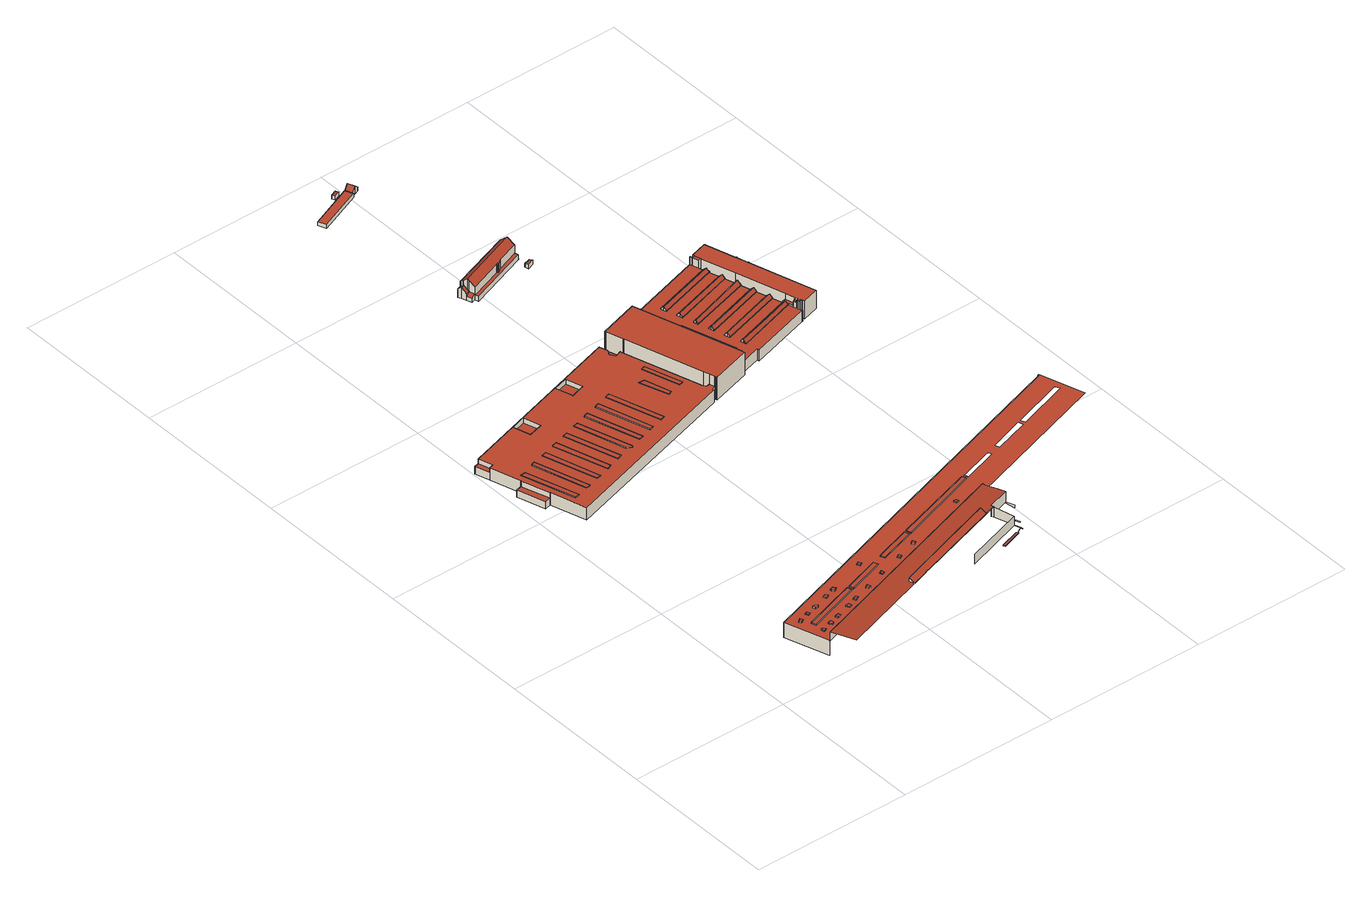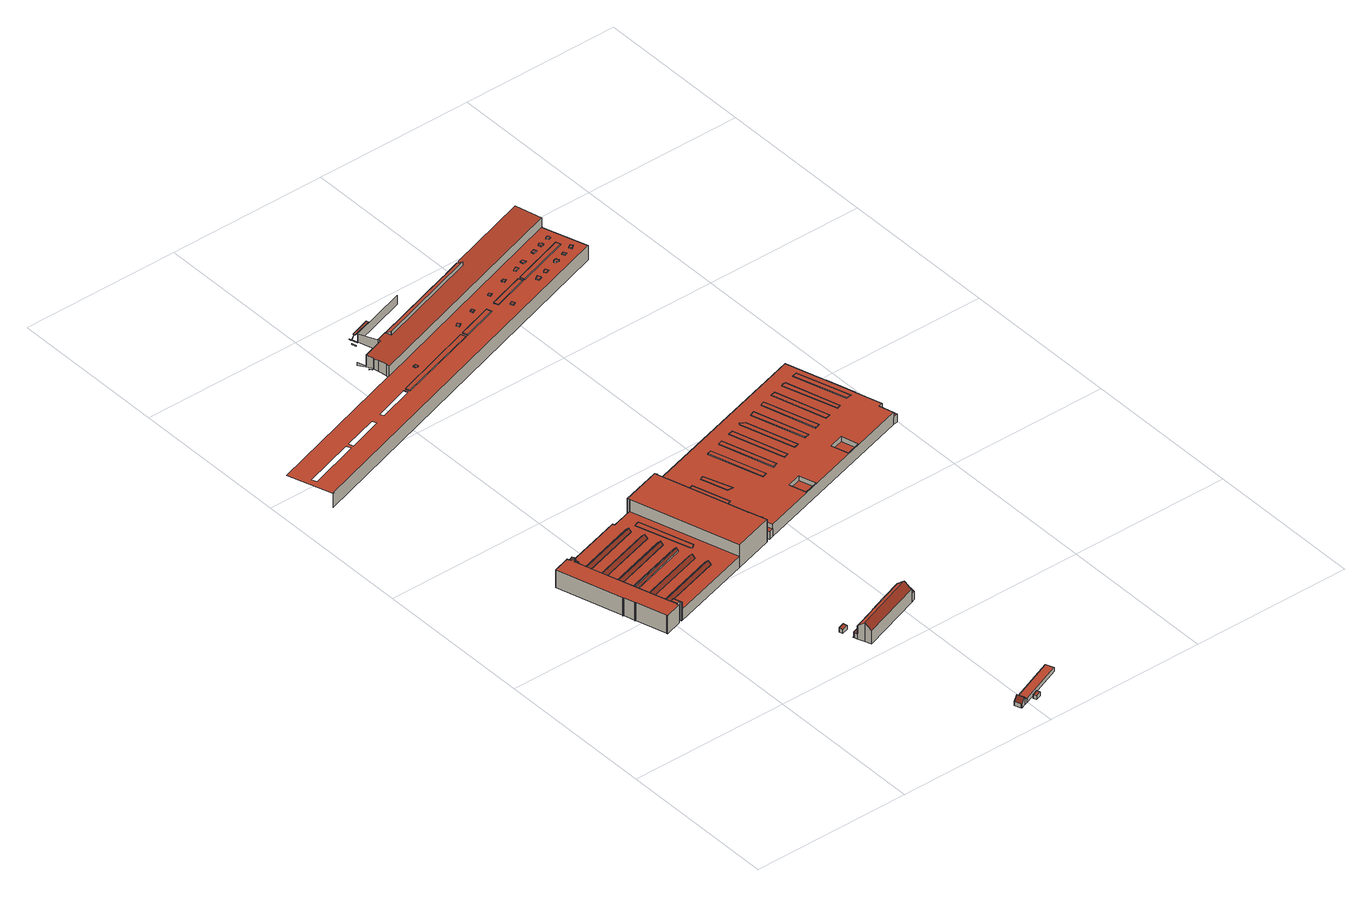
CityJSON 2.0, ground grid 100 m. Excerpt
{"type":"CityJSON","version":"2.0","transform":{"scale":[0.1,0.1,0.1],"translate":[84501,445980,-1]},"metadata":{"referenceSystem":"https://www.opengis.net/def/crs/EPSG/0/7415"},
"CityObjects":{
"building1":{"type":"Building","attributes":{"b3_dak_type":"slanted","b3_h_dak_50p":11.34,"b3_h_dak_70p":12.92,"b3_h_dak_max":18.7,"b3_h_dak_min":-0.24,"b3_h_maaiveld":-0.41,"b3_kas_warenhuis":false,"b3_mutatie_ahn3_ahn4":false,"b3_reconstructie_onvolledig":false,"b3_rmse_lod12":3.03,"b3_rmse_lod13":1.33,"b3_rmse_lod22":0.263,"b3_val3dity_lod12":"[]","b3_val3dity_lod13":"[]","b3_val3dity_lod22":"[303]","b3_volume_lod12":618493.69,"b3_volume_lod13":592709.06,"b3_volume_lod22":563886.31,"geconstateerd":false,"oorspronkelijkbouwjaar":1914,"status":"Pand in gebruik"},"children":["building1-1"]},
"building1-1":{"type":"BuildingPart","parents":["building1"],"geometry":[{"type":"MultiSurface","lod":"2.2","boundaries":[[[0,1,2,3]],[[4,5,6,7]],[[8,9,10,11]],[[11,10,12,13]],[[14,15,9,8]],[[16,17,5,4]],[[16,4,7,18]],[[13,12,19,20]],[[7,6,21,18]],[[8,11,13,20,22,23,14]],[[23,24,15,14]],[[20,19,25,22]],[[18,21,17,16]],[[22,25,24,23]],[[26,27,28,29]],[[30,31,32,33]],[[34,35,36,37]],[[33,32,38,39]],[[39,38,40,41]],[[42,43,31,30]],[[44,45,35,34]],[[34,37,46,44]],[[33,39,41,47,48,42,30]],[[37,36,49,46]],[[41,40,50,47]],[[46,49,45,44]],[[48,51,43,42]],[[47,50,51,48]],[[52,53,54,55]],[[56,57,58,59]],[[55,54,60,61]],[[62,63,53,52]],[[61,60,64,65]],[[65,66,67,62,52,55,61]],[[68,69,57,56]],[[67,70,63,62]],[[59,71,68,56]],[[59,58,72,71]],[[65,64,73,66]],[[66,73,70,67]],[[71,72,69,68]],[[74,75,27,26]],[[29,76,74,26]],[[29,28,77,76]],[[78,79,80,81]],[[82,83,84,85]],[[86,87,83,82]],[[81,80,88,89]],[[90,91,79,78]],[[85,92,93,86,82]],[[85,84,94,92]],[[90,78,81,89,95,96]],[[93,97,87,86]],[[89,88,98,95]],[[92,94,97,93]],[[95,98,99,96]],[[96,99,91,90]],[[100,101,102,103]],[[103,102,104,105]],[[106,107,101,100]],[[108,109,110,111]],[[105,112,113,106,100,103]],[[113,114,107,106]],[[115,116,109,108]],[[105,104,117,112]],[[111,118,115,108]],[[111,110,119,118]],[[112,117,114,113]],[[118,119,116,115]],[[76,77,75,74]],[[120,121,122,123]],[[124,125,126,127]],[[127,126,128,129]],[[130,131,125,124]],[[129,132,133,130,124,127]],[[129,128,134,132]],[[132,134,135,133]],[[133,135,131,130]],[[136,137,121,120]],[[136,120,123,138]],[[123,122,139,138]],[[140,141,142,143]],[[144,145,146,147]],[[148,149,150,151]],[[152,153,154,155]],[[156,157,145,144]],[[144,147,158,156]],[[147,146,159,158]],[[160,161,149,148]],[[162,160,148,151]],[[151,150,163,162]],[[158,159,157,156]],[[162,163,161,160]],[[138,139,137,136]],[[155,154,164,165]],[[165,164,166,167]],[[168,169,170,171]],[[172,173,174,175]],[[176,177,178,179]],[[180,181,177,176]],[[180,176,179,182]],[[179,178,183,182]],[[182,183,181,180]],[[184,185,169,168]],[[171,186,184,168]],[[171,170,187,186]],[[165,167,188,189,190,191,140,143,152,155]],[[191,192,141,140]],[[193,194,195,196]],[[197,198,194,193]],[[199,197,193,196]],[[196,195,200,199]],[[199,200,198,197]],[[186,187,185,184]],[[167,166,201,188]],[[202,203,204,205]],[[172,175,206,207,208,142,141,192,209,189,210,211,212,213,214,215,216,217]],[[218,219,220,221,222,223]],[[224,225,226,227,228]],[[229,230,225,224]],[[231,232,1,0]],[[228,227,233,234]],[[235,236,229,224,228,234]],[[237,238,203,202]],[[202,205,239,237]],[[205,204,240,239]],[[174,173,241,242,243,231,0,3,244],[5,17,21,6],[187,170,169,185],[245,246,247,248,249],[250,251,252,253,254],[15,24,25,19,12,10,9],[255,256,257,258],[238,240,204,203],[117,104,102,101,107,114],[121,137,139,122],[149,161,163,150],[58,57,69,72],[259,260,261,262,263],[63,70,73,64,60,54,53],[49,36,35,45],[80,79,91,99,98,88],[32,31,43,51,50,40,38],[134,128,126,125,131,135],[146,145,157,159],[119,110,109,116],[84,83,87,97,94],[200,195,194,198],[178,177,181,183],[75,77,28,27]],[[190,209,192,191]],[[209,190,189]],[[188,210,189]],[[210,188,201,264,211]],[[236,265,230,229]],[[234,233,266,235]],[[235,266,267,265,236]],[[265,267,268,269]],[[270,260,259,271]],[[272,261,260,270]],[[269,268,273,274]],[[211,264,275,276,212]],[[223,222,275,264]],[[271,277,278,272,270]],[[222,221,274,279]],[[279,274,273,280,281]],[[271,259,263,277]],[[278,262,261,272]],[[277,263,262,278]],[[282,283,284,285]],[[212,276,286,213]],[[216,287,288,217]],[[215,289,290,287,216]],[[213,286,291,292,214]],[[214,292,289,215]],[[217,288,293,173,172]],[[294,295,291,286]],[[296,297,290,289]],[[298,296,299,300]],[[239,240,238,237]],[[301,254,253,302]]],"semantics":{"surfaces":[{"type":"WallSurface","on_footprint_edge":true},{"type":"WallSurface","on_footprint_edge":false},{"type":"RoofSurface"}],"values":[0,1,1,1,1,1,2,1,1,2,1,1,1,1,1,1,1,1,1,1,1,2,2,1,1,1,1,1,1,1,1,1,1,2,1,1,2,1,1,1,1,1,2,1,1,1,1,1,1,2,1,2,1,1,1,1,1,1,1,1,1,2,1,1,1,2,1,1,1,1,1,1,1,1,2,1,1,1,1,2,1,1,1,1,1,1,2,1,1,2,1,1,1,1,1,1,1,1,1,1,2,1,1,1,2,1,2,1,1,1,2,1,1,1,1,1,2,1,1,1,0,1,2,1,2,1,2,1,1,1,1,1,1,1,1,1,1,1,1,1,2,1,1,1,1,1,1,1,1,1,1,1,1,1,1,1,1,1]}}]},
"building2":{"type":"Building","attributes":{"b3_dak_type":"slanted","b3_h_dak_50p":8.3,"b3_h_dak_70p":8.45,"b3_h_dak_max":17.91,"b3_h_dak_min":0.29,"b3_h_maaiveld":0.127,"b3_kas_warenhuis":false,"b3_mutatie_ahn3_ahn4":false,"b3_reconstructie_onvolledig":false,"b3_rmse_lod12":2.6,"b3_rmse_lod13":0.375,"b3_rmse_lod22":0.208,"b3_val3dity_lod12":"[]","b3_val3dity_lod13":"[]","b3_val3dity_lod22":"[]","b3_volume_lod12":127436.99,"b3_volume_lod13":136071.42,"b3_volume_lod22":136772.56,"geconstateerd":false,"oorspronkelijkbouwjaar":1963,"status":"Pand in gebruik"},"children":["building2-1"]},
"building2-1":{"type":"BuildingPart","parents":["building2"],"geometry":[{"type":"Solid","lod":"2.2","boundaries":[[[[303,304,305,306,307,308,309,310,311,312,313,314,315,316,317,318,319,320,321,322,323,324,325,326,327,328,329,330,331,332,333,334,335,336,337,338,339,340,341,342,343,344,345,346,347,348,349,350,351,352,353,354,355,356,357,358,359,360,361,362,363]],[[364,365,366,367]],[[368,369,370,371]],[[372,331,330,373,374]],[[375,338,337,376]],[[376,337,336,377]],[[378,321,320,379]],[[380,381,382,383]],[[384,317,316,385]],[[386,319,318,387]],[[379,320,319,386]],[[387,318,317,384]],[[388,314,313,389]],[[389,313,312,390]],[[390,312,311,391]],[[391,311,310,392]],[[393,339,338,375]],[[394,355,354,395]],[[396,356,355,394]],[[397,398,399,400]],[[401,306,305,402]],[[403,307,306,401]],[[402,305,304,404]],[[405,362,361,406]],[[407,363,362,405]],[[408,303,363,407]],[[409,410,411,412,413]],[[406,361,360,414]],[[415,416,417,418,419]],[[420,357,356,396]],[[421,359,358,422]],[[414,360,359,421]],[[422,358,357,420]],[[423,353,352,424]],[[411,425,426,427]],[[395,354,353,423]],[[428,429,430,431]],[[432,433,434,435]],[[436,334,333,437]],[[438,439,440,441]],[[435,434,442,443]],[[385,316,315,444,445]],[[446,343,342,447,448]],[[449,344,343,446]],[[448,447,450,451]],[[452,453,454,455]],[[437,333,332,456]],[[457,458,459,460]],[[461,462,463,464]],[[465,350,349,466]],[[466,349,348,467,468]],[[469,470,471,472,473]],[[474,475,476,477]],[[477,476,478,479]],[[480,481,482,483]],[[484,485,486,487]],[[487,486,488,489]],[[490,491,492,493]],[[489,488,494,495]],[[495,494,485,484]],[[496,497,491,490]],[[498,499,500,501]],[[502,503,499,498,504]],[[505,506,340,339,393,507]],[[508,341,340,506]],[[509,510,511,512]],[[392,310,309,513]],[[512,511,513,514]],[[515,516,517,518]],[[519,515,520,521]],[[522,523,524,525,526]],[[527,528,497,496]],[[529,530,531,532]],[[532,531,533,534]],[[371,370,535,536]],[[455,454,537,381,380]],[[377,336,335,538]],[[536,535,539,540]],[[541,542,543,544]],[[545,546,475,474]],[[547,548,458,457]],[[549,550,351,350,465]],[[551,552,550,549]],[[424,352,351,550]],[[553,554,555,556,552,551]],[[525,524,555,554]],[[557,558,523,522,559]],[[560,561,558,557]],[[398,562,563,564]],[[564,563,565,566]],[[419,418,562,398,397]],[[567,308,307,403,568]],[[514,513,309,308,567]],[[569,570,345,344,449]],[[445,444,570,569]],[[444,315,314,388]],[[544,543,433,432]],[[571,572,462,461]],[[493,492,528,527]],[[467,348,347,573]],[[573,347,346,574]],[[526,525,575,576]],[[427,426,577,578]],[[576,575,439,438]],[[559,522,438]],[[579,578,577,580,581]],[[582,579,583,584]],[[585,586,587,588]],[[416,589,590,587]],[[413,412,578,579,582]],[[591,518,517,592,593,594]],[[595,596,597,598]],[[473,472,598,599]],[[574,346,345,570]],[[600,601,516,515,519]],[[468,467,554,553]],[[602,600,470,469]],[[521,520,471,470]],[[447,342,341,508]],[[599,598,597,601,600,602]],[[603,604,501,605]],[[605,501,500,606,607]],[[607,606,596,595,608]],[[609,610,611,612]],[[613,614,615]],[[612,616,615]],[[617,326,325,618]],[[619,323,322,620]],[[621,622,620,623]],[[624,625,453,452]],[[626,627,628,625,624,629]],[[594,593,630,631]],[[632,633,634,630]],[[635,636,425,411,410]],[[637,638,410,409]],[[460,459,639,640]],[[618,325,324,641]],[[642,643,644,645]],[[507,393,530,529]],[[646,647,648,649]],[[649,648,643,642]],[[650,651,652,653]],[[653,652,654,655]],[[381,537,628,627]],[[656,657,658,659]],[[659,658,660,661]],[[662,663,664,665]],[[665,664,481,480]],[[479,478,546,545]],[[661,660,666,667]],[[667,666,657,656]],[[645,644,647,646]],[[373,330,329,668]],[[668,329,328,669]],[[670,671,327,326,617]],[[669,328,327,671]],[[374,373,671,670]],[[623,620,322,321,378]],[[641,324,323,619]],[[629,624,622,621]],[[540,539,369,368]],[[672,673,674,675]],[[676,677,678,679]],[[584,583,680,681]],[[593,592,586,585,682]],[[655,654,683,684]],[[383,382,506,505]],[[568,403,685,686]],[[684,683,651,650]],[[451,450,627,626]],[[686,685,687,688]],[[616,612,611,689,690]],[[682,585,633,632]],[[691,692,518,591]],[[631,630,634,692,691]],[[640,639,693,694]],[[695,696,548,547]],[[697,698,699,700]],[[700,699,365,364]],[[441,440,581,701]],[[701,581,580,561,560]],[[702,703,677,676]],[[704,705,703,702]],[[679,678,705,704]],[[706,707,708]],[[709,613,708]],[[710,711,429,428]],[[690,689,712,706]],[[707,706,712,713,714]],[[715,714,713,716,717]],[[566,565,714,715]],[[718,719,720,721]],[[722,717,716,719,718]],[[688,687,723,717,722]],[[400,399,723,687]],[[721,720,510,509]],[[724,538,335,334,436,725]],[[725,436,726,727]],[[727,726,456,728]],[[464,463,729,730]],[[431,430,731,732]],[[504,498,610,609]],[[552,556,589,416,415]],[[728,456,332,331,372]],[[534,533,733,734]],[[730,729,572,571]],[[734,733,735,736]],[[736,735,538,724]],[[732,731,711,710]],[[608,595,737,738]],[[738,737,739,740]],[[694,693,696,695]],[[483,482,673,672]],[[675,674,663,662]],[[443,442,741,742]],[[681,680,638,637]],[[742,741,542,541]],[[418,417,503,502,743]],[[613,709,614]],[[743,502,744]],[[614,709,744]],[[588,587,590,636,635]],[[404,304,303,408]],[[367,366,745,746]],[[746,745,698,697]],[[740,739,604,603]],[[495,484,487,489]],[[493,527,496,490]],[[438,522,526,576]],[[578,412,411,427]],[[468,553,551,549,465,466]],[[521,470,600,519]],[[599,602,469,473]],[[628,537,454,453,625]],[[479,545,474,477]],[[667,656,659,661]],[[645,646,649,642]],[[671,373,668,669]],[[369,539,535,370]],[[681,413,582,584]],[[627,450,447,508,506,382,381]],[[684,650,653,655]],[[451,626,629,621,623,378,379,386,387,384,385,445,569,449,446,448]],[[682,632,630,593]],[[631,691,591,594]],[[701,560,557,559,438,441]],[[679,704,702,676]],[[690,706,708,613,615,616]],[[723,399,398,564,566,715,717]],[[721,509,512,514,567,568,686,688,722,718]],[[456,726,436,437]],[[503,417,416,587,586,592,517,516,601,597,596,606,500,499]],[[738,740,747,607,608]],[[736,724,725,727,728,372,374,670,617,618,641,619,620,622,624,452,455,380,383,505,507,529,532,534,734],[366,365,699,698,745],[368,371,536,540],[711,731,430,429],[459,458,548,696,693,639],[730,571,461,464],[476,475,546,478],[486,485,494,488],[528,492,491,497],[647,644,643,648],[652,651,683,654],[658,657,666,660],[663,674,673,482,481,664],[678,677,703,705]],[[572,729,463,462]],[[538,735,733,533,531,530,393,375,376,377]],[[732,710,428,431]],[[604,739,737,595,598,472,471,520,515,518,692,634,633,585,588,635,410,638,680,583,579,581,440,439,575,525,554,467,573,574,570,444,388,389,390,391,392,513,511,510,720,719,716,713,712,689,611,610,498,501],[542,741,442,434,433,543]],[[694,695,547,457,460,640]],[[675,662,665,480,483,672]],[[681,637,409,413]],[[742,541,544,432,435,443]],[[743,744,709,708,707,714,565,563,562,418]],[[744,502,504,609,612,615,614]],[[636,590,589,556,555,524,523,558,561,580,577,426,425]],[[404,408,407,405,406,414,421,422,420,396,394,395,423,424,550,552,415,419,397,400,687,685,403,401,402]],[[746,697,700,364,367]],[[740,603,605,607,747]]]],"semantics":{"surfaces":[{"type":"GroundSurface"},{"type":"WallSurface","on_footprint_edge":false},{"type":"WallSurface","on_footprint_edge":true},{"type":"RoofSurface"}],"values":[[0,1,1,2,2,2,2,1,2,2,2,2,2,2,2,2,2,2,2,1,2,2,2,2,2,2,1,2,1,2,2,2,2,2,1,2,1,1,2,1,1,2,2,2,1,1,2,1,1,2,2,1,1,1,1,1,1,1,1,1,1,1,1,2,2,1,2,1,1,1,1,1,1,1,1,1,2,1,1,1,1,2,1,2,1,1,1,1,1,1,1,2,2,2,1,2,1,1,1,2,2,1,1,1,1,1,1,1,1,1,1,1,1,2,1,1,1,1,2,1,1,1,1,1,1,1,2,2,1,1,1,1,1,1,1,1,2,1,1,1,1,1,1,1,1,1,1,1,1,1,1,1,2,2,2,2,1,2,2,1,1,1,1,1,1,1,1,1,1,1,1,1,1,1,1,1,1,1,1,1,1,1,1,1,1,1,1,1,1,1,1,1,1,1,1,1,2,1,1,1,1,1,1,2,1,1,1,1,1,1,1,1,1,1,1,1,1,1,1,1,1,1,2,1,1,1,3,3,3,3,3,3,3,3,3,3,3,3,3,3,3,3,3,3,3,3,3,3,3,3,3,3,3,3,3,3,3,3,3,3,3,3,3,3,3,3,3,3]]}}]},
"building3":{"type":"Building","attributes":{"b3_dak_type":"slanted","b3_h_dak_50p":9.76,"b3_h_dak_70p":10.69,"b3_h_dak_max":12.12,"b3_h_dak_min":2.33,"b3_h_maaiveld":-0.173,"b3_kas_warenhuis":false,"b3_mutatie_ahn3_ahn4":false,"b3_reconstructie_onvolledig":false,"b3_rmse_lod12":3.48,"b3_rmse_lod13":1.19,"b3_rmse_lod22":0.197,"b3_val3dity_lod12":"[]","b3_val3dity_lod13":"[]","b3_val3dity_lod22":"[]","b3_volume_lod12":5245.35,"b3_volume_lod13":4546.88,"b3_volume_lod22":4253.65,"geconstateerd":false,"oorspronkelijkbouwjaar":1982,"status":"Pand in gebruik"},"children":["building3-1"]},
"building3-1":{"type":"BuildingPart","parents":["building3"],"geometry":[{"type":"Solid","lod":"2.2","boundaries":[[[[748,749,750,751,752,753,754,755,756,757,758,759,760,761,762]],[[763,764,765,766,767]],[[768,752,751,769]],[[770,771,772,773,774]],[[775,748,762,776,777]],[[778,759,758,779]],[[780,760,759,778,781]],[[779,758,757,782]],[[783,784,782,785]],[[781,778,784]],[[786,787,784,783]],[[788,761,760,780,789]],[[790,791,787,786]],[[792,793,769,794]],[[794,769,751,750,795]],[[767,766,795,796]],[[797,753,752,768]],[[798,797,793,792]],[[799,754,753,797,798]],[[785,782,757,756,800]],[[776,762,761,788]],[[801,755,754,799]],[[802,801,771,770]],[[774,773,803,804]],[[805,806,764,763]],[[807,808,765,764]],[[796,795,750,749,809]],[[810,811,812,813]],[[777,776,811,810]],[[813,812,791,790]],[[789,780,791]],[[800,756,755,801,802]],[[773,772,808,807]],[[804,803,806,805]],[[809,749,748,775]],[[784,778,779,782]],[[793,797,768,769]],[[791,780,781,784,787]],[[789,791,812,811,776,788]],[[808,772,771,801,799,798,792,794,795,766,765]],[[806,803,773,807,764]],[[804,805,763,767,796,809,786,783,785,800,802,770,774]],[[809,775,777,810,813,790,786]]]],"semantics":{"surfaces":[{"type":"GroundSurface"},{"type":"WallSurface","on_footprint_edge":false},{"type":"WallSurface","on_footprint_edge":true},{"type":"RoofSurface"}],"values":[[0,1,2,1,2,2,2,2,1,1,1,2,1,1,2,1,2,1,2,2,2,2,1,1,1,1,2,1,1,1,1,2,1,1,2,3,3,3,3,3,3,3,3]]}}]},
"building4":{"type":"Building","attributes":{"b3_dak_type":"multiple horizontal","b3_h_dak_50p":2.34,"b3_h_dak_70p":2.37,"b3_h_dak_max":2.49,"b3_h_dak_min":2.1,"b3_h_maaiveld":-0.236,"b3_kas_warenhuis":false,"b3_mutatie_ahn3_ahn4":false,"b3_reconstructie_onvolledig":false,"b3_rmse_lod12":0.0528,"b3_rmse_lod13":0.0528,"b3_rmse_lod22":0.036,"b3_val3dity_lod12":"[]","b3_val3dity_lod13":"[]","b3_val3dity_lod22":"[]","b3_volume_lod12":416.94,"b3_volume_lod13":416.94,"b3_volume_lod22":413.37,"geconstateerd":false,"oorspronkelijkbouwjaar":1952,"status":"Sloopvergunning verleend"},"children":["building4-1"]},
"building4-1":{"type":"BuildingPart","parents":["building4"],"geometry":[{"type":"Solid","lod":"2.2","boundaries":[[[[814,815,816,817]],[[818,816,815,819]],[[820,817,816,818]],[[821,814,817,820]],[[819,815,814,821]],[[819,821,820,818]]]],"semantics":{"surfaces":[{"type":"GroundSurface"},{"type":"WallSurface","on_footprint_edge":true},{"type":"RoofSurface"}],"values":[[0,1,1,1,1,2]]}}]},
"building5":{"type":"Building","attributes":{"b3_dak_type":"multiple horizontal","b3_h_dak_50p":3.18,"b3_h_dak_70p":3.19,"b3_h_dak_max":3.26,"b3_h_dak_min":3.1,"b3_h_maaiveld":0.476,"b3_kas_warenhuis":false,"b3_mutatie_ahn3_ahn4":false,"b3_reconstructie_onvolledig":false,"b3_rmse_lod12":0.038,"b3_rmse_lod13":0.038,"b3_rmse_lod22":0.0264,"b3_val3dity_lod12":"[]","b3_val3dity_lod13":"[]","b3_val3dity_lod22":"[]","b3_volume_lod12":19.6,"b3_volume_lod13":19.6,"b3_volume_lod22":19.5,"geconstateerd":false,"oorspronkelijkbouwjaar":1994,"status":"Pand in gebruik"},"children":["building5-1"]},
"building5-1":{"type":"BuildingPart","parents":["building5"],"geometry":[{"type":"Solid","lod":"2.2","boundaries":[[[[822,823,824,825]],[[826,822,825,827]],[[827,825,824,828]],[[828,824,823,829]],[[829,823,822,826]],[[829,826,827,828]]]],"semantics":{"surfaces":[{"type":"GroundSurface"},{"type":"WallSurface","on_footprint_edge":true},{"type":"RoofSurface"}],"values":[[0,1,1,1,1,2]]}}]},
"building6":{"type":"Building","attributes":{"b3_dak_type":"multiple horizontal","b3_h_dak_50p":2.54,"b3_h_dak_70p":2.64,"b3_h_dak_max":2.81,"b3_h_dak_min":2.32,"b3_h_maaiveld":-0.055,"b3_kas_warenhuis":false,"b3_mutatie_ahn3_ahn4":false,"b3_reconstructie_onvolledig":false,"b3_rmse_lod12":0.152,"b3_rmse_lod13":0.152,"b3_rmse_lod22":0.042,"b3_val3dity_lod12":"[]","b3_val3dity_lod13":"[]","b3_val3dity_lod22":"[]","b3_volume_lod12":25.32,"b3_volume_lod13":25.32,"b3_volume_lod22":24.65,"geconstateerd":false,"oorspronkelijkbouwjaar":1982,"status":"Pand in gebruik"},"children":["building6-1"]},
"building6-1":{"type":"BuildingPart","parents":["building6"],"geometry":[{"type":"Solid","lod":"2.2","boundaries":[[[[830,831,832,833]],[[834,830,833,835]],[[835,833,832,836]],[[836,832,831,837]],[[837,831,830,834]],[[837,834,835,836]]]],"semantics":{"surfaces":[{"type":"GroundSurface"},{"type":"WallSurface","on_footprint_edge":true},{"type":"RoofSurface"}],"values":[[0,1,1,1,1,2]]}}]},
"building7":{"type":"Building","attributes":{"b3_dak_type":"slanted","b3_h_dak_50p":3.8,"b3_h_dak_70p":4.36,"b3_h_dak_max":5.24,"b3_h_dak_min":2.38,"b3_h_maaiveld":-0.142,"b3_kas_warenhuis":false,"b3_mutatie_ahn3_ahn4":false,"b3_reconstructie_onvolledig":false,"b3_rmse_lod12":0.953,"b3_rmse_lod13":0.953,"b3_rmse_lod22":0.0417,"b3_val3dity_lod12":"[]","b3_val3dity_lod13":"[]","b3_val3dity_lod22":"[]","b3_volume_lod12":112.28,"b3_volume_lod13":112.28,"b3_volume_lod22":100.24,"geconstateerd":false,"oorspronkelijkbouwjaar":1964,"status":"Sloopvergunning verleend"},"children":["building7-1"]},
"building7-1":{"type":"BuildingPart","parents":["building7"],"geometry":[{"type":"Solid","lod":"2.2","boundaries":[[[[838,839,840,841,842,843,844,845,846,847]],[[848,843,842,849]],[[850,844,843,848]],[[851,852,853]],[[849,842,841,854]],[[855,839,838,856]],[[853,840,839,855]],[[857,846,845,852,851]],[[858,847,846,857]],[[856,838,847,858]],[[852,845,844,850]],[[854,841,840,853]],[[856,858,857,851,853,855]],[[854,853,852,850,848,849]]]],"semantics":{"surfaces":[{"type":"GroundSurface"},{"type":"WallSurface","on_footprint_edge":true},{"type":"WallSurface","on_footprint_edge":false},{"type":"RoofSurface"}],"values":[[0,1,1,2,1,1,1,1,1,1,1,1,3,3]]}}]}
},
"vertices":[
[369,437,103],[369,437,6],[457,164,6],[457,164,104],[432,389,109],[432,389,103],[440,376,103],[440,376,110],[479,264,109],[479,264,104],[482,246,104],[482,246,109],[486,242,104],[486,242,109],[480,264,109],[480,264,104],[452,404,109],[452,404,103],[460,388,110],[496,246,104],[496,246,109],[460,388,103],[504,251,109],[493,267,109],[493,267,103],[504,251,104],[476,339,109],[476,339,103],[485,312,103],[485,312,109],[544,282,109],[544,282,103],[544,271,103],[544,271,109],[501,419,109],[501,419,103],[509,399,103],[509,399,109],[550,271,103],[550,271,109],[555,261,103],[555,261,109],[550,285,109],[550,285,103],[514,424,109],[514,424,103],[524,408,109],[570,267,109],[566,288,109],[524,408,103],[570,267,103],[566,288,103],[566,436,109],[566,436,103],[573,430,103],[573,430,109],[609,303,109],[609,303,103],[615,287,103],[615,287,109],[574,421,103],[574,421,109],[573,443,109],[573,443,103],[591,422,103],[591,422,109],[600,431,109],[587,443,109],[633,309,109],[633,309,103],[587,443,103],[640,294,109],[640,294,103],[600,431,103],[810,449,109],[810,449,103],[818,420,109],[818,420,103],[666,472,109],[666,472,103],[674,451,103],[674,451,109],[708,336,110],[708,336,103],[718,314,103],[718,314,109],[712,338,110],[712,338,103],[690,457,103],[690,457,109],[686,479,109],[686,479,103],[734,320,109],[731,339,110],[734,320,103],[689,461,109],[696,465,109],[731,339,103],[689,461,103],[696,465,103],[737,489,109],[737,489,103],[732,486,103],[732,486,109],[743,471,103],[743,471,110],[734,494,109],[734,494,103],[776,356,110],[776,356,103],[784,340,103],[784,340,109],[765,484,110],[755,500,109],[755,500,103],[800,366,110],[800,366,103],[765,484,103],[807,352,110],[807,352,103],[828,453,109],[828,453,103],[835,425,103],[835,425,109],[890,391,110],[890,391,103],[897,376,103],[897,376,109],[904,380,103],[904,380,109],[908,400,110],[908,400,103],[914,379,109],[914,386,110],[914,379,103],[914,386,103],[1054,527,109],[1054,527,103],[1064,499,109],[1064,499,103],[1041,218,198],[1041,218,174],[1050,193,177],[1050,193,182],[978,570,109],[978,570,103],[987,553,103],[987,553,110],[1024,436,110],[1024,436,103],[1029,421,103],[1029,421,109],[1054,184,176],[1054,184,174],[1144,213,174],[1144,213,176],[996,580,109],[996,580,103],[1005,561,110],[1005,561,103],[1040,445,110],[1040,445,103],[1047,427,109],[1047,427,103],[1177,227,174],[1177,227,178],[1182,225,174],[1182,225,176],[1120,549,109],[1120,549,103],[1130,519,103],[1130,519,109],[1881,623,164],[1881,623,103],[456,162,104],[456,162,164],[1183,484,109],[1183,484,103],[1189,469,103],[1189,469,109],[1199,493,110],[1199,493,103],[1205,474,110],[1205,474,103],[1344,621,109],[1344,621,103],[1354,592,109],[1354,592,103],[1723,400,176],[1722,402,177],[1709,434,198],[1708,435,198],[1708,435,175],[1312,527,109],[1312,527,103],[1322,511,103],[1322,511,109],[1329,538,110],[1329,538,103],[1338,519,109],[1338,519,103],[1723,400,174],[1360,627,109],[1360,627,103],[1370,596,103],[1370,596,108],[507,6,177],[1041,179,177],[1045,191,177],[1709,434,175],[1723,400,178],[1789,422,178],[1784,437,176],[1920,483,176],[1905,527,172],[1907,528,172],[1895,555,170],[1881,598,166],[1461,183,163],[1461,183,153],[1461,183,103],[1828,301,103],[1828,301,107],[1828,301,163],[1673,207,108],[1673,207,104],[1673,207,101],[1677,191,104],[1677,191,108],[1794,246,108],[1794,246,104],[2743,1201,103],[2743,1201,6],[1801,232,104],[1801,232,108],[1805,239,108],[1806,240,108],[1878,791,109],[1878,791,103],[1887,766,109],[1887,766,103],[2836,933,103],[2747,1208,103],[2741,1206,103],[455,163,104],[2416,934,103],[2197,865,103],[2186,889,103],[2406,964,103],[2408,961,103],[2115,866,103],[2123,855,103],[2126,845,103],[1906,772,103],[1896,795,103],[2427,968,103],[2747,1074,103],[2761,1046,103],[2437,942,103],[1719,642,103],[1711,658,103],[1717,663,103],[1731,660,103],[1736,646,103],[1789,422,174],[1806,240,104],[1805,239,103],[1806,240,103],[1830,257,101],[1830,257,104],[1711,658,109],[1719,642,109],[1717,663,109],[1841,261,101],[1841,261,104],[1789,422,105],[1784,437,105],[1736,646,109],[1731,660,109],[1841,261,107],[1844,251,103],[1844,251,107],[1856,324,113],[1856,324,106],[1866,296,107],[1866,296,113],[1920,483,105],[1895,555,99],[1881,598,89],[1907,528,108],[1907,528,104],[1920,483,98],[1905,527,108],[1881,623,84],[1939,429,106],[1939,429,86],[1918,531,108],[1918,531,104],[1918,531,110],[1929,519,105],[1929,519,110],[1896,795,109],[1906,772,109],
[2165,2887,11],[2287,2478,11],[2181,2446,11],[2177,2461,11],[2174,2460,11],[2156,2455,11],[2156,2453,11],[2160,2439,11],[2157,2438,11],[2157,2439,11],[1770,2324,11],[1766,2337,11],[1632,2297,11],[1631,2297,11],[1635,2283,11],[1387,2209,11],[1384,2217,11],[1385,2217,11],[1384,2221,11],[1379,2220,11],[1359,2214,11],[1362,2204,11],[208,1860,11],[142,2081,11],[141,2081,11],[102,2069,11],[50,2245,11],[88,2257,11],[89,2257,11],[32,2448,11],[6,2536,11],[35,2544,11],[1132,2872,11],[1161,2880,11],[1167,2859,11],[1166,2859,11],[1192,2773,11],[1194,2768,11],[1207,2772,11],[1218,2776,11],[1186,2880,11],[1184,2887,11],[1433,2962,11],[1954,3117,11],[1954,3118,11],[1955,3118,11],[1957,3119,11],[1961,3106,11],[1980,3111,11],[1982,3112,11],[1979,3125,11],[2085,3156,11],[2087,3151,11],[2085,3151,11],[2141,2962,11],[2145,2963,11],[2146,2960,11],[2143,2960,11],[2164,2890,11],[2167,2891,11],[2168,2888,11],[342,1995,97],[342,1995,93],[241,2331,93],[241,2331,97],[439,2659,93],[439,2659,62],[469,2553,62],[469,2553,93],[89,2257,93],[88,2257,57],[88,2257,93],[1166,2859,62],[1167,2859,62],[1161,2880,62],[1384,2221,161],[1385,2217,161],[1336,2286,93],[1336,2286,53],[1192,2768,54],[1192,2768,93],[1635,2283,161],[1631,2297,161],[1384,2217,161],[1387,2209,161],[1766,2337,84],[1770,2324,84],[2157,2439,84],[2157,2438,84],[2160,2439,84],[1192,2773,62],[2087,3151,130],[2085,3156,130],[2085,3151,130],[2161,2501,130],[2161,2501,120],[2166,2487,120],[2166,2487,130],[2177,2461,130],[2181,2446,130],[2174,2460,130],[2287,2478,129],[2167,2891,129],[2164,2890,130],[2168,2888,129],[2165,2887,129],[2019,2906,87],[2019,2906,84],[2019,2906,82],[2013,2923,82],[2013,2923,105],[2143,2960,130],[2055,2861,130],[2055,2861,57],[2143,2563,57],[2143,2563,92],[2143,2563,130],[2141,2962,130],[2146,2960,130],[2145,2963,130],[1979,3125,130],[1982,3112,130],[2019,2906,49],[2017,2944,49],[2017,2944,82],[247,1970,97],[247,1970,93],[148,2294,93],[148,2294,97],[1676,2405,87],[1676,2405,84],[1688,2411,84],[1688,2411,87],[35,2544,62],[6,2536,62],[1600,2904,105],[1600,2904,84],[1606,2887,84],[1606,2887,87],[1587,2741,84],[1587,2741,88],[1632,2297,84],[1632,2297,161],[1186,2880,161],[1218,2776,54],[1218,2776,161],[1184,2887,161],[1220,2776,54],[1220,2776,161],[1356,2255,94],[1356,2255,44],[1339,2276,45],[1339,2276,93],[32,2448,63],[596,2435,97],[596,2435,93],[691,2117,93],[691,2117,97],[763,2641,93],[763,2641,62],[732,2746,62],[732,2746,93],[1961,3106,134],[1957,3119,134],[1955,3118,84],[1955,3118,134],[1686,2619,107],[1686,2619,102],[1686,2619,84],[1691,2599,84],[1691,2599,87],[916,2167,97],[916,2167,93],[818,2501,93],[818,2501,97],[788,2490,93],[788,2490,97],[533,2054,97],[533,2054,93],[435,2387,93],[435,2387,97],[821,2137,97],[821,2137,93],[721,2474,93],[721,2474,97],[692,2465,93],[692,2465,97],[883,2520,97],[883,2520,93],[985,2186,93],[985,2186,97],[791,2129,93],[791,2129,97],[914,2529,97],[914,2529,93],[2123,2557,84],[2123,2557,57],[2105,2618,57],[2105,2618,84],[2124,2557,87],[2124,2557,57],[2123,2557,87],[1194,2768,93],[1194,2768,54],[1192,2773,93],[1207,2772,54],[2154,2458,135],[2154,2458,84],[2156,2452,84],[2156,2452,134],[2156,2453,84],[2156,2453,134],[2065,2749,84],[2065,2749,57],[2047,2809,57],[2047,2809,84],[2065,2749,86],[1681,2634,84],[1681,2634,87],[1985,3019,104],[1985,3019,49],[1979,3037,49],[1979,3037,84],[1979,3037,86],[1013,2195,97],[1013,2195,93],[1163,2760,93],[1163,2760,63],[1153,2757,63],[1153,2757,93],[1131,2790,63],[1131,2790,93],[378,2528,62],[378,2528,93],[1336,2286,45],[1132,2872,62],[349,2632,62],[349,2632,93],[1557,2735,88],[1557,2735,84],[1657,2399,84],[1657,2399,87],[888,2158,97],[888,2158,93],[617,2441,97],[617,2441,93],[1980,3111,133],[1980,3111,130],[1992,3072,134],[1992,3072,130],[1971,3066,134],[1971,3066,84],[1971,3066,49],[1992,3072,49],[1987,3010,96],[1987,3010,49],[1985,3019,105],[1993,3002,86],[1993,3002,49],[2161,2501,92],[2157,2505,92],[2157,2505,120],[2151,2497,92],[2151,2497,120],[2156,2455,134],[2174,2460,133],[1433,2962,161],[1433,2962,84],[852,2669,93],[852,2669,63],[1954,3118,84],[1954,3117,84],[1595,2922,84],[1595,2922,87],[2008,2941,49],[2008,2941,82],[2008,2941,84],[1990,3001,49],[1990,3001,84],[2008,2941,86],[1625,2827,84],[1625,2827,86],[2038,2843,84],[2038,2843,57],[2034,2853,57],[2034,2853,84],[2055,2861,49],[2034,2853,49],[2047,2809,86],[2041,2831,57],[2041,2831,101],[2041,2831,109],[2094,2654,84],[2094,2654,57],[2076,2713,57],[2076,2713,84],[2076,2713,86],[2071,2732,104],[2071,2732,57],[2071,2732,106],[1721,2504,87],[1721,2504,84],[2105,2618,86],[2100,2635,57],[2100,2635,105],[2094,2654,86],[1741,2442,88],[1741,2442,84],[1744,2426,84],[1744,2426,104],[2125,2538,104],[2125,2538,105],[1963,2490,105],[1744,2426,106],[142,2081,93],[208,1860,93],[1359,2214,94],[1379,2220,94],[1383,2226,161],[1383,2226,94],[1379,2220,161],[1373,2259,94],[1373,2259,44],[1363,2292,161],[1363,2292,53],[1363,2292,45],[1373,2259,161],[1658,2713,104],[1658,2713,106],[1655,2726,91],[1655,2726,84],[1658,2713,84],[2019,2904,84],[2019,2904,49],[1635,2791,86],[1635,2791,84],[719,2101,93],[719,2101,97],[1362,2204,94],[1250,2352,97],[1250,2352,93],[1277,2359,93],[1277,2359,97],[1206,2590,97],[1206,2590,93],[1180,2582,93],[1180,2582,97],[340,2358,97],[340,2358,93],[310,2348,93],[310,2348,97],[409,2016,93],[409,2016,97],[629,2085,97],[629,2085,93],[530,2414,93],[530,2414,97],[501,2406,93],[501,2406,97],[506,2043,97],[506,2043,93],[526,2050,93],[526,2050,97],[599,2074,93],[599,2074,97],[50,2245,57],[102,2069,57],[141,2081,93],[141,2081,57],[405,2377,97],[405,2377,93],[405,2376,93],[405,2376,97],[1131,2500,97],[1131,2500,93],[1095,2502,93],[1095,2502,97],[1630,2809,84],[1630,2809,105],[2038,2843,89],[436,2023,93],[436,2023,97],[2172,2467,130],[2172,2467,133],[2155,2472,130],[2155,2472,135],[1749,2407,84],[1749,2407,86],[1662,2695,87],[1662,2695,84],[726,2110,93],[726,2110,97],[627,2442,97],[627,2442,93],[313,1991,97],[313,1991,93],[327,1990,93],[327,1990,97],[1990,3001,86],[1179,2336,97],[1179,2336,93],[1157,2327,97],[1157,2327,93],[2130,2522,87],[2130,2522,93],[2129,2527,93],[2125,2538,93],[218,1962,97],[218,1962,93],[2130,2522,84],[2141,2494,84],[2141,2494,92],[2141,2494,119],[2148,2475,84],[2148,2475,120],[2151,2467,135],[2151,2467,84],[2149,2464,84],[2149,2464,135],[2148,2475,135],[2155,2472,120],[1132,2872,93],[35,2544,93],[59,2455,63],[59,2455,93],[32,2448,93],[821,2773,62],[821,2773,93],[116,2291,93],[116,2291,97],[1133,2796,63],[1133,2796,93],[1148,2820,62],[1148,2820,93],[1709,2539,84],[1709,2539,86],[1715,2521,84],[1715,2521,105],[1577,2749,84],[1577,2749,88],[2124,2557,92],[2124,2552,92],[216,2323,93],[216,2323,97],[2005,2607,105],
[1314,3904,8],[1329,3863,8],[1344,3822,8],[1351,3803,8],[1353,3799,8],[1349,3798,8],[964,3658,8],[956,3679,8],[956,3681,8],[953,3680,8],[932,3672,8],[920,3704,8],[909,3734,8],[901,3755,8],[927,3764,8],[1184,3755,88],[1184,3755,45],[1184,3755,41],[1205,3771,40],[1205,3771,94],[1353,3799,11],[1351,3803,11],[1166,3756,94],[1166,3756,41],[1169,3753,41],[1169,3753,48],[1169,3753,90],[1314,3904,94],[927,3764,62],[927,3764,94],[920,3704,35],[932,3672,34],[909,3734,80],[920,3704,52],[953,3680,50],[943,3712,123],[943,3712,52],[953,3680,95],[940,3722,131],[940,3722,61],[901,3755,62],[909,3734,81],[933,3743,112],[933,3743,81],[1348,3801,41],[1348,3801,12],[1351,3803,41],[1344,3822,40],[1344,3822,94],[1349,3798,12],[1349,3798,41],[964,3658,42],[956,3681,95],[956,3679,41],[956,3679,93],[1171,3758,48],[1171,3758,94],[1178,3761,94],[1178,3761,47],[1174,3748,47],[1174,3748,41],[1329,3863,131],[932,3749,107],[932,3749,76],[931,3748,76],[931,3748,108],
[1004,4808,8],[1024,4759,8],[745,4645,8],[725,4695,8],[745,4645,34],[1024,4759,34],[725,4695,33],[1004,4808,33],
[930,4796,15],[922,4814,15],[958,4828,15],[965,4810,15],[930,4796,42],[965,4810,42],[958,4828,41],[922,4814,41],
[1341,3704,9],[1335,3726,9],[1375,3738,9],[1382,3717,9],[1341,3704,38],[1382,3717,38],[1375,3738,33],[1335,3726,34],
[1059,4824,9],[1073,4785,9],[1048,4775,9],[1024,4765,9],[1009,4804,9],[1008,4804,9],[1006,4809,9],[1030,4819,9],[1057,4830,9],[1060,4825,9],[1008,4804,31],[1009,4804,33],[1006,4809,31],[1030,4819,63],[1030,4819,60],[1048,4775,62],[1024,4765,34],[1073,4785,36],[1059,4824,35],[1057,4830,34],[1060,4825,34]
]}
